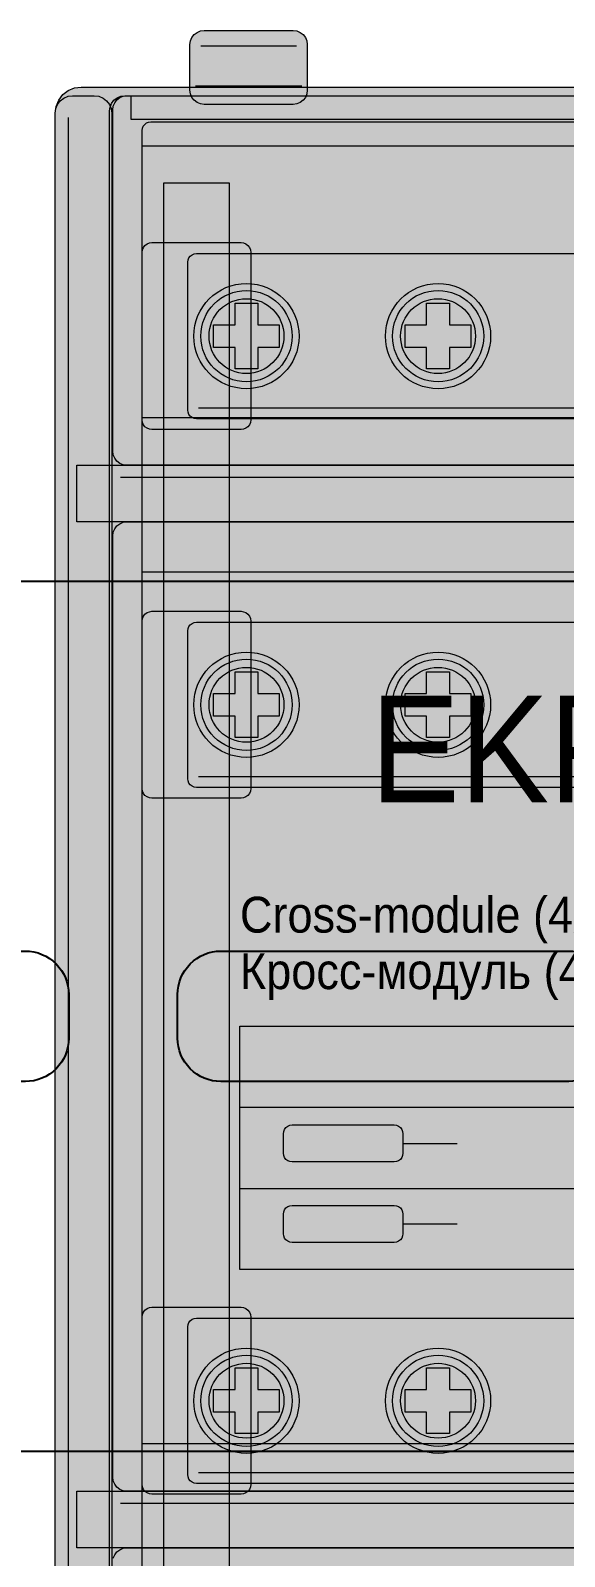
# Model space of a CAD drawing. Header units: millimetres. Extents: x 2517 to 4319, y 573 to 1664.
# Drawn here: x 2559 to 2583.6, y 631.2 to 701.4 of the extents above; entities that cross this region are included whole.
import ezdxf

# ---------------------------------------------------------------- set-up
doc = ezdxf.new("R2010")
doc.units = ezdxf.units.MM
for name, color, linetype, lineweight in [('EKF_DETAILS', 7, 'Continuous', 5), ('EKF_FILL', 7, 'Continuous', 5), ('EKF_LABELS', 7, 'Continuous', 5), ('EKF_OUTLINE', 7, 'Continuous', 13), ('EKF_TERMINALS', 7, 'Continuous', 5)]:
    doc.layers.add(name, color=color, linetype=linetype, lineweight=lineweight)
doc.styles.add('EKF_ARIAL', font='arial.ttf')

# ---------------------------------------------------------------- blocks, each defined once
blk = doc.blocks.new('*U7')
at = {"ltscale": 2}
blk.add_lwpolyline([(0, 20), (0, -20), (895.8, -20), (895.8, 20), (0, 20)], dxfattribs=at)
for points in [[(15.234, 3), (31.234, 3, -0.414214), (33.234, 1), (33.234, -1, -0.414214), (31.234, -3), (15.234, -3, -0.414214), (13.234, -1), (13.234, 1, -0.414214)], [(40.234, 3), (56.234, 3, -0.414214), (58.234, 1), (58.234, -1, -0.414214), (56.234, -3), (40.234, -3, -0.414214), (38.234, -1), (38.234, 1, -0.414214)]]:
    blk.add_lwpolyline(points, format="xyb", close=True, dxfattribs=at)
blk = doc.blocks.new('EKF_CM_4x7')
at = {"layer": 'EKF_FILL', "true_color": 0x74745f}
blk.add_hatch(color=47, dxfattribs=at).paths.add_polyline_path([(10.95, 90.7), (11.118, 90.678), (11.275, 90.613), (11.41, 90.51), (11.513, 90.375), (11.578, 90.218), (11.6, 90.05), (11.6, 87.95), (11.578, 87.782), (11.513, 87.625), (11.41, 87.49), (11.275, 87.387), (11.118, 87.322), (10.95, 87.3), (6.85, 87.3), (6.682, 87.322), (6.525, 87.387), (6.39, 87.49), (6.287, 87.625), (6.222, 87.782), (6.2, 87.95), (6.2, 90.05), (6.222, 90.218), (6.287, 90.375), (6.39, 90.51), (6.525, 90.613), (6.682, 90.678), (6.85, 90.7)])
at = {"layer": 'EKF_FILL', "true_color": 0xe3e8e5}
blk.add_hatch(color=254, dxfattribs=at).paths.add_polyline_path([(69.3, 88.1), (69.611, 88.059), (69.9, 87.939), (70.149, 87.749), (70.339, 87.5), (70.459, 87.211), (70.5, 86.9), (70.5, 1.2), (70.459, 0.889), (70.339, 0.6), (70.149, 0.351), (69.9, 0.161), (69.611, 0.041), (69.3, 0), (1.2, 0), (0.889, 0.041), (0.6, 0.161), (0.351, 0.351), (0.161, 0.6), (0.041, 0.889), (0, 1.2), (0, 86.9), (0.041, 87.211), (0.161, 87.5), (0.351, 87.749), (0.6, 87.939), (0.889, 88.059), (1.2, 88.1)])
at = {"layer": 'EKF_FILL', "true_color": 0xe4e9e6}
blk.add_hatch(color=254, dxfattribs=at).paths.add_polyline_path([(1.8, 87.7), (2.007, 87.673), (2.2, 87.593), (2.366, 87.466), (2.493, 87.3), (2.573, 87.107), (2.6, 86.9), (2.6, 0.8), (2.573, 0.593), (2.493, 0.4), (2.366, 0.234), (2.2, 0.107), (2.007, 0.027), (1.8, 0), (0.8, 0), (0.593, 0.027), (0.4, 0.107), (0.234, 0.234), (0.107, 0.4), (0.027, 0.593), (0, 0.8), (0, 86.9), (0.027, 87.107), (0.107, 87.3), (0.234, 87.466), (0.4, 87.593), (0.593, 87.673), (0.8, 87.7)])
at = {"layer": 'EKF_FILL', "true_color": 0x55564e}
blk.add_hatch(color=251, dxfattribs=at).paths.add_polyline_path([(67.3, 87.7), (67.481, 87.676), (67.65, 87.606), (67.795, 87.495), (67.906, 87.35), (67.976, 87.181), (68, 87), (68, 1.4), (67.976, 1.219), (67.906, 1.05), (67.795, 0.905), (67.65, 0.794), (67.481, 0.724), (67.3, 0.7), (3.2, 0.7), (3.019, 0.724), (2.85, 0.794), (2.705, 0.905), (2.594, 1.05), (2.524, 1.219), (2.5, 1.4), (2.5, 87), (2.524, 87.181), (2.594, 87.35), (2.705, 87.495), (2.85, 87.606), (3.019, 87.676), (3.2, 87.7)])
at = {"layer": 'EKF_FILL', "true_color": 0x797c6b}
blk.add_hatch(color=8, dxfattribs=at).paths.add_polyline_path([(3.5, 87.7), (67, 87.7), (67, 86.6), (3.5, 86.6)])
at = {"layer": 'EKF_FILL', "true_color": 0x8b8e81}
for points in [[(3.3, 86.9), (67.2, 86.9), (67.2, 85.7), (3.3, 85.7)], [(3.3, 67.3), (67.2, 67.3), (67.2, 66.1), (3.3, 66.1)]]:
    blk.add_hatch(color=252, dxfattribs=at).paths.add_polyline_path(points)
at = {"layer": 'EKF_FILL', "true_color": 0x66665a}
blk.add_hatch(color=251, dxfattribs=at).paths.add_polyline_path([(66.1, 86.5), (66.204, 86.486), (66.3, 86.446), (66.383, 86.383), (66.446, 86.3), (66.486, 86.204), (66.5, 86.1), (66.5, 2.3), (66.486, 2.196), (66.446, 2.1), (66.383, 2.017), (66.3, 1.954), (66.204, 1.914), (66.1, 1.9), (4.4, 1.9), (4.296, 1.914), (4.2, 1.954), (4.117, 2.017), (4.054, 2.1), (4.014, 2.196), (4, 2.3), (4, 86.1), (4.014, 86.204), (4.054, 86.3), (4.117, 86.383), (4.2, 86.446), (4.296, 86.486), (4.4, 86.5)])
at = {"layer": 'EKF_FILL', "true_color": 0x7d7d6d}
blk.add_hatch(color=8, dxfattribs=at).paths.add_polyline_path([(5, 83.7), (8, 83.7), (8, 5), (5, 5)])
at = {"layer": 'EKF_FILL', "true_color": 0x56594c}
for points in [[(8.55, 80.942), (8.666, 80.926), (8.775, 80.881), (8.868, 80.81), (8.94, 80.716), (8.985, 80.608), (9, 80.492), (9, 72.791), (8.985, 72.675), (8.94, 72.567), (8.868, 72.473), (8.775, 72.402), (8.666, 72.357), (8.55, 72.341), (4.45, 72.341), (4.334, 72.357), (4.225, 72.402), (4.132, 72.473), (4.06, 72.567), (4.015, 72.675), (4, 72.791), (4, 80.492), (4.015, 80.608), (4.06, 80.716), (4.132, 80.81), (4.225, 80.881), (4.334, 80.926), (4.45, 80.942)], [(8.55, 63.981), (8.666, 63.965), (8.775, 63.92), (8.868, 63.849), (8.94, 63.756), (8.985, 63.647), (9, 63.531), (9, 55.831), (8.985, 55.714), (8.94, 55.606), (8.868, 55.512), (8.775, 55.441), (8.666, 55.396), (8.55, 55.381), (4.45, 55.381), (4.334, 55.396), (4.225, 55.441), (4.132, 55.512), (4.06, 55.606), (4.015, 55.714), (4, 55.831), (4, 63.531), (4.015, 63.647), (4.06, 63.756), (4.132, 63.849), (4.225, 63.92), (4.334, 63.965), (4.45, 63.981)], [(8.55, 31.963), (8.666, 31.948), (8.775, 31.903), (8.868, 31.832), (8.94, 31.738), (8.985, 31.63), (9, 31.514), (9, 23.814), (8.985, 23.697), (8.94, 23.589), (8.868, 23.495), (8.775, 23.424), (8.666, 23.379), (8.55, 23.363), (4.45, 23.363), (4.334, 23.379), (4.225, 23.424), (4.132, 23.495), (4.06, 23.589), (4.015, 23.697), (4, 23.814), (4, 31.514), (4.015, 31.63), (4.06, 31.738), (4.132, 31.832), (4.225, 31.903), (4.334, 31.948), (4.45, 31.963)]]:
    blk.add_hatch(color=251, dxfattribs=at).paths.add_polyline_path(points)
at = {"layer": 'EKF_FILL', "true_color": 0x8b805d}
for points in [[(64, 80.442), (64.104, 80.428), (64.2, 80.388), (64.283, 80.324), (64.346, 80.242), (64.386, 80.145), (64.4, 80.041), (64.4, 73.242), (64.386, 73.138), (64.346, 73.041), (64.283, 72.959), (64.2, 72.895), (64.104, 72.855), (64, 72.841), (6.5, 72.841), (6.396, 72.855), (6.3, 72.895), (6.217, 72.959), (6.154, 73.041), (6.114, 73.138), (6.1, 73.242), (6.1, 80.041), (6.114, 80.145), (6.154, 80.242), (6.217, 80.324), (6.3, 80.388), (6.396, 80.428), (6.5, 80.442)], [(64, 63.481), (64.104, 63.467), (64.2, 63.427), (64.283, 63.363), (64.346, 63.281), (64.386, 63.184), (64.4, 63.081), (64.4, 56.281), (64.386, 56.177), (64.346, 56.081), (64.283, 55.998), (64.2, 55.934), (64.104, 55.894), (64, 55.881), (6.5, 55.881), (6.396, 55.894), (6.3, 55.934), (6.217, 55.998), (6.154, 56.081), (6.114, 56.177), (6.1, 56.281), (6.1, 63.081), (6.114, 63.184), (6.154, 63.281), (6.217, 63.363), (6.3, 63.427), (6.396, 63.467), (6.5, 63.481)], [(64, 31.463), (64.104, 31.45), (64.2, 31.41), (64.283, 31.346), (64.346, 31.264), (64.386, 31.167), (64.4, 31.064), (64.4, 24.264), (64.386, 24.16), (64.346, 24.064), (64.283, 23.981), (64.2, 23.917), (64.104, 23.877), (64, 23.863), (6.5, 23.863), (6.396, 23.877), (6.3, 23.917), (6.217, 23.981), (6.154, 24.064), (6.114, 24.16), (6.1, 24.264), (6.1, 31.064), (6.114, 31.167), (6.154, 31.264), (6.217, 31.346), (6.3, 31.41), (6.396, 31.45), (6.5, 31.463)]]:
    blk.add_hatch(color=45, dxfattribs=at).paths.add_polyline_path(points)
at = {"layer": 'EKF_FILL', "true_color": 0x625f4e}
for points in [[(11.22, 76.642), (11.199, 76.326), (11.138, 76.015), (11.036, 75.715), (10.896, 75.431), (10.72, 75.168), (10.511, 74.93), (10.273, 74.722), (10.01, 74.546), (9.726, 74.406), (9.426, 74.304), (9.116, 74.242), (8.8, 74.222), (8.484, 74.242), (8.174, 74.304), (7.874, 74.406), (7.59, 74.546), (7.327, 74.722), (7.089, 74.93), (6.88, 75.168), (6.704, 75.431), (6.564, 75.715), (6.462, 76.015), (6.401, 76.326), (6.38, 76.642), (6.401, 76.957), (6.462, 77.268), (6.564, 77.568), (6.704, 77.852), (6.88, 78.115), (7.089, 78.353), (7.327, 78.561), (7.59, 78.737), (7.874, 78.877), (8.174, 78.979), (8.484, 79.041), (8.8, 79.061), (9.116, 79.041), (9.426, 78.979), (9.726, 78.877), (10.01, 78.737), (10.273, 78.561), (10.511, 78.353), (10.72, 78.115), (10.896, 77.852), (11.036, 77.568), (11.138, 77.268), (11.199, 76.957)], [(20.037, 76.642), (20.016, 76.326), (19.954, 76.015), (19.852, 75.715), (19.712, 75.431), (19.537, 75.168), (19.328, 74.93), (19.09, 74.722), (18.827, 74.546), (18.543, 74.406), (18.243, 74.304), (17.933, 74.242), (17.617, 74.222), (17.301, 74.242), (16.99, 74.304), (16.691, 74.406), (16.407, 74.546), (16.143, 74.722), (15.905, 74.93), (15.697, 75.168), (15.521, 75.431), (15.381, 75.715), (15.279, 76.015), (15.217, 76.326), (15.197, 76.642), (15.217, 76.957), (15.279, 77.268), (15.381, 77.568), (15.521, 77.852), (15.697, 78.115), (15.905, 78.353), (16.143, 78.561), (16.407, 78.737), (16.691, 78.877), (16.99, 78.979), (17.301, 79.041), (17.617, 79.061), (17.933, 79.041), (18.243, 78.979), (18.543, 78.877), (18.827, 78.737), (19.09, 78.561), (19.328, 78.353), (19.537, 78.115), (19.712, 77.852), (19.852, 77.568), (19.954, 77.268), (20.016, 76.957)], [(11.22, 59.681), (11.199, 59.365), (11.138, 59.054), (11.036, 58.755), (10.896, 58.471), (10.72, 58.207), (10.511, 57.969), (10.273, 57.761), (10.01, 57.585), (9.726, 57.445), (9.426, 57.343), (9.116, 57.281), (8.8, 57.261), (8.484, 57.281), (8.174, 57.343), (7.874, 57.445), (7.59, 57.585), (7.327, 57.761), (7.089, 57.969), (6.88, 58.207), (6.704, 58.471), (6.564, 58.755), (6.462, 59.054), (6.401, 59.365), (6.38, 59.681), (6.401, 59.996), (6.462, 60.307), (6.564, 60.607), (6.704, 60.891), (6.88, 61.154), (7.089, 61.392), (7.327, 61.601), (7.59, 61.776), (7.874, 61.916), (8.174, 62.018), (8.484, 62.08), (8.8, 62.101), (9.116, 62.08), (9.426, 62.018), (9.726, 61.916), (10.01, 61.776), (10.273, 61.601), (10.511, 61.392), (10.72, 61.154), (10.896, 60.891), (11.036, 60.607), (11.138, 60.307), (11.199, 59.996)], [(20.037, 59.681), (20.016, 59.365), (19.954, 59.054), (19.852, 58.755), (19.712, 58.471), (19.537, 58.207), (19.328, 57.969), (19.09, 57.761), (18.827, 57.585), (18.543, 57.445), (18.243, 57.343), (17.933, 57.281), (17.617, 57.261), (17.301, 57.281), (16.99, 57.343), (16.691, 57.445), (16.407, 57.585), (16.143, 57.761), (15.905, 57.969), (15.697, 58.207), (15.521, 58.471), (15.381, 58.755), (15.279, 59.054), (15.217, 59.365), (15.197, 59.681), (15.217, 59.996), (15.279, 60.307), (15.381, 60.607), (15.521, 60.891), (15.697, 61.154), (15.905, 61.392), (16.143, 61.601), (16.407, 61.776), (16.691, 61.916), (16.99, 62.018), (17.301, 62.08), (17.617, 62.101), (17.933, 62.08), (18.243, 62.018), (18.543, 61.916), (18.827, 61.776), (19.09, 61.601), (19.328, 61.392), (19.537, 61.154), (19.712, 60.891), (19.852, 60.607), (19.954, 60.307), (20.016, 59.996)], [(11.22, 27.664), (11.199, 27.348), (11.138, 27.037), (11.036, 26.737), (10.896, 26.454), (10.72, 26.19), (10.511, 25.952), (10.273, 25.744), (10.01, 25.568), (9.726, 25.428), (9.426, 25.326), (9.116, 25.264), (8.8, 25.244), (8.484, 25.264), (8.174, 25.326), (7.874, 25.428), (7.59, 25.568), (7.327, 25.744), (7.089, 25.952), (6.88, 26.19), (6.704, 26.454), (6.564, 26.737), (6.462, 27.037), (6.401, 27.348), (6.38, 27.664), (6.401, 27.979), (6.462, 28.29), (6.564, 28.59), (6.704, 28.874), (6.88, 29.137), (7.089, 29.375), (7.327, 29.583), (7.59, 29.759), (7.874, 29.899), (8.174, 30.001), (8.484, 30.063), (8.8, 30.084), (9.116, 30.063), (9.426, 30.001), (9.726, 29.899), (10.01, 29.759), (10.273, 29.583), (10.511, 29.375), (10.72, 29.137), (10.896, 28.874), (11.036, 28.59), (11.138, 28.29), (11.199, 27.979)], [(20.037, 27.664), (20.016, 27.348), (19.954, 27.037), (19.852, 26.737), (19.712, 26.454), (19.537, 26.19), (19.328, 25.952), (19.09, 25.744), (18.827, 25.568), (18.543, 25.428), (18.243, 25.326), (17.933, 25.264), (17.617, 25.244), (17.301, 25.264), (16.99, 25.326), (16.691, 25.428), (16.407, 25.568), (16.143, 25.744), (15.905, 25.952), (15.697, 26.19), (15.521, 26.454), (15.381, 26.737), (15.279, 27.037), (15.217, 27.348), (15.197, 27.664), (15.217, 27.979), (15.279, 28.29), (15.381, 28.59), (15.521, 28.874), (15.697, 29.137), (15.905, 29.375), (16.143, 29.583), (16.407, 29.759), (16.691, 29.899), (16.99, 30.001), (17.301, 30.063), (17.617, 30.084), (17.933, 30.063), (18.243, 30.001), (18.543, 29.899), (18.827, 29.759), (19.09, 29.583), (19.328, 29.375), (19.537, 29.137), (19.712, 28.874), (19.852, 28.59), (19.954, 28.29), (20.016, 27.979)]]:
    blk.add_hatch(color=251, dxfattribs=at).paths.add_polyline_path(points)
at = {"layer": 'EKF_FILL', "true_color": 0x909087}
for points in [[(10.9, 76.642), (10.882, 76.367), (10.828, 76.098), (10.74, 75.838), (10.619, 75.591), (10.466, 75.363), (10.285, 75.157), (10.078, 74.975), (9.85, 74.823), (9.604, 74.701), (9.344, 74.613), (9.074, 74.559), (8.8, 74.541), (8.526, 74.559), (8.256, 74.613), (7.996, 74.701), (7.75, 74.823), (7.522, 74.975), (7.315, 75.157), (7.134, 75.363), (6.981, 75.591), (6.86, 75.838), (6.772, 76.098), (6.718, 76.367), (6.7, 76.642), (6.718, 76.916), (6.772, 77.185), (6.86, 77.445), (6.981, 77.692), (7.134, 77.92), (7.315, 78.126), (7.522, 78.308), (7.75, 78.46), (7.996, 78.582), (8.256, 78.67), (8.526, 78.724), (8.8, 78.742), (9.074, 78.724), (9.344, 78.67), (9.604, 78.582), (9.85, 78.46), (10.078, 78.308), (10.285, 78.126), (10.466, 77.92), (10.619, 77.692), (10.74, 77.445), (10.828, 77.185), (10.882, 76.916)], [(19.717, 76.642), (19.699, 76.367), (19.645, 76.098), (19.557, 75.838), (19.435, 75.591), (19.283, 75.363), (19.102, 75.157), (18.895, 74.975), (18.667, 74.823), (18.42, 74.701), (18.16, 74.613), (17.891, 74.559), (17.617, 74.541), (17.343, 74.559), (17.073, 74.613), (16.813, 74.701), (16.567, 74.823), (16.338, 74.975), (16.132, 75.157), (15.951, 75.363), (15.798, 75.591), (15.677, 75.838), (15.588, 76.098), (15.535, 76.367), (15.517, 76.642), (15.535, 76.916), (15.588, 77.185), (15.677, 77.445), (15.798, 77.692), (15.951, 77.92), (16.132, 78.126), (16.338, 78.308), (16.567, 78.46), (16.813, 78.582), (17.073, 78.67), (17.343, 78.724), (17.617, 78.742), (17.891, 78.724), (18.16, 78.67), (18.42, 78.582), (18.667, 78.46), (18.895, 78.308), (19.102, 78.126), (19.283, 77.92), (19.435, 77.692), (19.557, 77.445), (19.645, 77.185), (19.699, 76.916)], [(10.9, 59.681), (10.882, 59.406), (10.828, 59.137), (10.74, 58.877), (10.619, 58.631), (10.466, 58.402), (10.285, 58.196), (10.078, 58.015), (9.85, 57.862), (9.604, 57.74), (9.344, 57.652), (9.074, 57.599), (8.8, 57.581), (8.526, 57.599), (8.256, 57.652), (7.996, 57.74), (7.75, 57.862), (7.522, 58.015), (7.315, 58.196), (7.134, 58.402), (6.981, 58.631), (6.86, 58.877), (6.772, 59.137), (6.718, 59.406), (6.7, 59.681), (6.718, 59.955), (6.772, 60.224), (6.86, 60.484), (6.981, 60.731), (7.134, 60.959), (7.315, 61.166), (7.522, 61.347), (7.75, 61.499), (7.996, 61.621), (8.256, 61.709), (8.526, 61.763), (8.8, 61.781), (9.074, 61.763), (9.344, 61.709), (9.604, 61.621), (9.85, 61.499), (10.078, 61.347), (10.285, 61.166), (10.466, 60.959), (10.619, 60.731), (10.74, 60.484), (10.828, 60.224), (10.882, 59.955)], [(19.717, 59.681), (19.699, 59.406), (19.645, 59.137), (19.557, 58.877), (19.435, 58.631), (19.283, 58.402), (19.102, 58.196), (18.895, 58.015), (18.667, 57.862), (18.42, 57.74), (18.16, 57.652), (17.891, 57.599), (17.617, 57.581), (17.343, 57.599), (17.073, 57.652), (16.813, 57.74), (16.567, 57.862), (16.338, 58.015), (16.132, 58.196), (15.951, 58.402), (15.798, 58.631), (15.677, 58.877), (15.588, 59.137), (15.535, 59.406), (15.517, 59.681), (15.535, 59.955), (15.588, 60.224), (15.677, 60.484), (15.798, 60.731), (15.951, 60.959), (16.132, 61.166), (16.338, 61.347), (16.567, 61.499), (16.813, 61.621), (17.073, 61.709), (17.343, 61.763), (17.617, 61.781), (17.891, 61.763), (18.16, 61.709), (18.42, 61.621), (18.667, 61.499), (18.895, 61.347), (19.102, 61.166), (19.283, 60.959), (19.435, 60.731), (19.557, 60.484), (19.645, 60.224), (19.699, 59.955)], [(10.9, 27.664), (10.882, 27.389), (10.828, 27.12), (10.74, 26.86), (10.619, 26.613), (10.466, 26.385), (10.285, 26.179), (10.078, 25.997), (9.85, 25.845), (9.604, 25.723), (9.344, 25.635), (9.074, 25.581), (8.8, 25.564), (8.526, 25.581), (8.256, 25.635), (7.996, 25.723), (7.75, 25.845), (7.522, 25.997), (7.315, 26.179), (7.134, 26.385), (6.981, 26.613), (6.86, 26.86), (6.772, 27.12), (6.718, 27.389), (6.7, 27.664), (6.718, 27.938), (6.772, 28.207), (6.86, 28.467), (6.981, 28.713), (7.134, 28.942), (7.315, 29.148), (7.522, 29.33), (7.75, 29.482), (7.996, 29.604), (8.256, 29.692), (8.526, 29.746), (8.8, 29.764), (9.074, 29.746), (9.344, 29.692), (9.604, 29.604), (9.85, 29.482), (10.078, 29.33), (10.285, 29.148), (10.466, 28.942), (10.619, 28.713), (10.74, 28.467), (10.828, 28.207), (10.882, 27.938)], [(19.717, 27.664), (19.699, 27.389), (19.645, 27.12), (19.557, 26.86), (19.435, 26.613), (19.283, 26.385), (19.102, 26.179), (18.895, 25.997), (18.667, 25.845), (18.42, 25.723), (18.16, 25.635), (17.891, 25.581), (17.617, 25.564), (17.343, 25.581), (17.073, 25.635), (16.813, 25.723), (16.567, 25.845), (16.338, 25.997), (16.132, 26.179), (15.951, 26.385), (15.798, 26.613), (15.677, 26.86), (15.588, 27.12), (15.535, 27.389), (15.517, 27.664), (15.535, 27.938), (15.588, 28.207), (15.677, 28.467), (15.798, 28.713), (15.951, 28.942), (16.132, 29.148), (16.338, 29.33), (16.567, 29.482), (16.813, 29.604), (17.073, 29.692), (17.343, 29.746), (17.617, 29.764), (17.891, 29.746), (18.16, 29.692), (18.42, 29.604), (18.667, 29.482), (18.895, 29.33), (19.102, 29.148), (19.283, 28.942), (19.435, 28.713), (19.557, 28.467), (19.645, 28.207), (19.699, 27.938)]]:
    blk.add_hatch(color=252, dxfattribs=at).paths.add_polyline_path(points)
at = {"layer": 'EKF_FILL', "true_color": 0x797d75}
for points in [[(10.522, 76.642), (10.507, 76.417), (10.463, 76.196), (10.391, 75.983), (10.291, 75.781), (10.166, 75.593), (10.018, 75.424), (9.848, 75.275), (9.661, 75.15), (9.459, 75.051), (9.246, 74.978), (9.025, 74.934), (8.8, 74.919), (8.575, 74.934), (8.354, 74.978), (8.141, 75.051), (7.939, 75.15), (7.752, 75.275), (7.582, 75.424), (7.434, 75.593), (7.309, 75.781), (7.209, 75.983), (7.137, 76.196), (7.093, 76.417), (7.078, 76.642), (7.093, 76.866), (7.137, 77.087), (7.209, 77.3), (7.309, 77.502), (7.434, 77.69), (7.582, 77.859), (7.752, 78.008), (7.939, 78.133), (8.141, 78.232), (8.354, 78.305), (8.575, 78.349), (8.8, 78.364), (9.025, 78.349), (9.246, 78.305), (9.459, 78.232), (9.661, 78.133), (9.848, 78.008), (10.018, 77.859), (10.166, 77.69), (10.291, 77.502), (10.391, 77.3), (10.463, 77.087), (10.507, 76.866)], [(19.339, 76.642), (19.324, 76.417), (19.28, 76.196), (19.208, 75.983), (19.108, 75.781), (18.983, 75.593), (18.834, 75.424), (18.665, 75.275), (18.478, 75.15), (18.276, 75.051), (18.062, 74.978), (17.841, 74.934), (17.617, 74.919), (17.392, 74.934), (17.171, 74.978), (16.958, 75.051), (16.756, 75.15), (16.568, 75.275), (16.399, 75.424), (16.251, 75.593), (16.125, 75.781), (16.026, 75.983), (15.953, 76.196), (15.909, 76.417), (15.895, 76.642), (15.909, 76.866), (15.953, 77.087), (16.026, 77.3), (16.125, 77.502), (16.251, 77.69), (16.399, 77.859), (16.568, 78.008), (16.756, 78.133), (16.958, 78.232), (17.171, 78.305), (17.392, 78.349), (17.617, 78.364), (17.841, 78.349), (18.062, 78.305), (18.276, 78.232), (18.478, 78.133), (18.665, 78.008), (18.834, 77.859), (18.983, 77.69), (19.108, 77.502), (19.208, 77.3), (19.28, 77.087), (19.324, 76.866)], [(10.522, 59.681), (10.507, 59.456), (10.463, 59.235), (10.391, 59.022), (10.291, 58.82), (10.166, 58.632), (10.018, 58.463), (9.848, 58.314), (9.661, 58.189), (9.459, 58.09), (9.246, 58.017), (9.025, 57.973), (8.8, 57.959), (8.575, 57.973), (8.354, 58.017), (8.141, 58.09), (7.939, 58.189), (7.752, 58.314), (7.582, 58.463), (7.434, 58.632), (7.309, 58.82), (7.209, 59.022), (7.137, 59.235), (7.093, 59.456), (7.078, 59.681), (7.093, 59.905), (7.137, 60.126), (7.209, 60.34), (7.309, 60.542), (7.434, 60.729), (7.582, 60.898), (7.752, 61.047), (7.939, 61.172), (8.141, 61.272), (8.354, 61.344), (8.575, 61.388), (8.8, 61.403), (9.025, 61.388), (9.246, 61.344), (9.459, 61.272), (9.661, 61.172), (9.848, 61.047), (10.018, 60.898), (10.166, 60.729), (10.291, 60.542), (10.391, 60.34), (10.463, 60.126), (10.507, 59.905)], [(19.339, 59.681), (19.324, 59.456), (19.28, 59.235), (19.208, 59.022), (19.108, 58.82), (18.983, 58.632), (18.834, 58.463), (18.665, 58.314), (18.478, 58.189), (18.276, 58.09), (18.062, 58.017), (17.841, 57.973), (17.617, 57.959), (17.392, 57.973), (17.171, 58.017), (16.958, 58.09), (16.756, 58.189), (16.568, 58.314), (16.399, 58.463), (16.251, 58.632), (16.125, 58.82), (16.026, 59.022), (15.953, 59.235), (15.909, 59.456), (15.895, 59.681), (15.909, 59.905), (15.953, 60.126), (16.026, 60.34), (16.125, 60.542), (16.251, 60.729), (16.399, 60.898), (16.568, 61.047), (16.756, 61.172), (16.958, 61.272), (17.171, 61.344), (17.392, 61.388), (17.617, 61.403), (17.841, 61.388), (18.062, 61.344), (18.276, 61.272), (18.478, 61.172), (18.665, 61.047), (18.834, 60.898), (18.983, 60.729), (19.108, 60.542), (19.208, 60.34), (19.28, 60.126), (19.324, 59.905)], [(10.522, 27.664), (10.507, 27.439), (10.463, 27.218), (10.391, 27.005), (10.291, 26.803), (10.166, 26.615), (10.018, 26.446), (9.848, 26.297), (9.661, 26.172), (9.459, 26.073), (9.246, 26), (9.025, 25.956), (8.8, 25.942), (8.575, 25.956), (8.354, 26), (8.141, 26.073), (7.939, 26.172), (7.752, 26.297), (7.582, 26.446), (7.434, 26.615), (7.309, 26.803), (7.209, 27.005), (7.137, 27.218), (7.093, 27.439), (7.078, 27.664), (7.093, 27.888), (7.137, 28.109), (7.209, 28.322), (7.309, 28.524), (7.434, 28.712), (7.582, 28.881), (7.752, 29.03), (7.939, 29.155), (8.141, 29.254), (8.354, 29.327), (8.575, 29.371), (8.8, 29.386), (9.025, 29.371), (9.246, 29.327), (9.459, 29.254), (9.661, 29.155), (9.848, 29.03), (10.018, 28.881), (10.166, 28.712), (10.291, 28.524), (10.391, 28.322), (10.463, 28.109), (10.507, 27.888)], [(19.339, 27.664), (19.324, 27.439), (19.28, 27.218), (19.208, 27.005), (19.108, 26.803), (18.983, 26.615), (18.834, 26.446), (18.665, 26.297), (18.478, 26.172), (18.276, 26.073), (18.062, 26), (17.841, 25.956), (17.617, 25.942), (17.392, 25.956), (17.171, 26), (16.958, 26.073), (16.756, 26.172), (16.568, 26.297), (16.399, 26.446), (16.251, 26.615), (16.125, 26.803), (16.026, 27.005), (15.953, 27.218), (15.909, 27.439), (15.895, 27.664), (15.909, 27.888), (15.953, 28.109), (16.026, 28.322), (16.125, 28.524), (16.251, 28.712), (16.399, 28.881), (16.568, 29.03), (16.756, 29.155), (16.958, 29.254), (17.171, 29.327), (17.392, 29.371), (17.617, 29.386), (17.841, 29.371), (18.062, 29.327), (18.276, 29.254), (18.478, 29.155), (18.665, 29.03), (18.834, 28.881), (18.983, 28.712), (19.108, 28.524), (19.208, 28.322), (19.28, 28.109), (19.324, 27.888)]]:
    blk.add_hatch(color=8, dxfattribs=at).paths.add_polyline_path(points)
at = {"layer": 'EKF_FILL', "true_color": 0x40473f}
for points in [[(8.275, 78.154), (9.325, 78.154), (9.325, 77.166), (10.312, 77.166), (10.312, 76.117), (9.325, 76.117), (9.325, 75.13), (8.275, 75.13), (8.275, 76.117), (7.288, 76.117), (7.288, 77.166), (8.275, 77.166)], [(17.092, 78.154), (18.142, 78.154), (18.142, 77.166), (19.129, 77.166), (19.129, 76.117), (18.142, 76.117), (18.142, 75.13), (17.092, 75.13), (17.092, 76.117), (16.105, 76.117), (16.105, 77.166), (17.092, 77.166)], [(8.275, 61.193), (9.325, 61.193), (9.325, 60.206), (10.312, 60.206), (10.312, 59.156), (9.325, 59.156), (9.325, 58.169), (8.275, 58.169), (8.275, 59.156), (7.288, 59.156), (7.288, 60.206), (8.275, 60.206)], [(17.092, 61.193), (18.142, 61.193), (18.142, 60.206), (19.129, 60.206), (19.129, 59.156), (18.142, 59.156), (18.142, 58.169), (17.092, 58.169), (17.092, 59.156), (16.105, 59.156), (16.105, 60.206), (17.092, 60.206)], [(8.275, 29.176), (9.325, 29.176), (9.325, 28.189), (10.312, 28.189), (10.312, 27.139), (9.325, 27.139), (9.325, 26.152), (8.275, 26.152), (8.275, 27.139), (7.288, 27.139), (7.288, 28.189), (8.275, 28.189)], [(17.092, 29.176), (18.142, 29.176), (18.142, 28.189), (19.129, 28.189), (19.129, 27.139), (18.142, 27.139), (18.142, 26.152), (17.092, 26.152), (17.092, 27.139), (16.105, 27.139), (16.105, 28.189), (17.092, 28.189)]]:
    blk.add_hatch(color=69, dxfattribs=at).paths.add_polyline_path(points)
at = {"layer": 'EKF_FILL', "true_color": 0x383e35}
for points in [[(3.1, 72.7), (67.4, 72.7), (67.4, 71.2), (3.1, 71.2)], [(3.1, 25.5), (67.4, 25.5), (67.4, 24), (3.1, 24)]]:
    blk.add_hatch(color=250, dxfattribs=at).paths.add_polyline_path(points)
at = {"layer": 'EKF_FILL', "true_color": 0x343930}
for points in [[(1, 70.7), (69.5, 70.7), (69.5, 68.1), (1, 68.1)], [(1, 23.5), (69.5, 23.5), (69.5, 20.9), (1, 20.9)]]:
    blk.add_hatch(color=250, dxfattribs=at).paths.add_polyline_path(points)
at = {"layer": 'EKF_FILL', "true_color": 0x454a40}
blk.add_hatch(color=69, dxfattribs=at).paths.add_polyline_path([(7.7, 61.2), (62.8, 61.2), (62.8, 31.7), (7.7, 31.7)])
at = {"layer": 'EKF_FILL', "true_color": 0xbe3939}
blk.add_hatch(color=15, dxfattribs=at).paths.add_polyline_path([(8.5, 60.2), (13.3, 60.2), (13.3, 54.7), (8.5, 54.7)])
at = {"layer": 'EKF_FILL', "true_color": 0xf8f8ee}
for points in [[(9.2, 55.4), (9.6, 59.5), (10.5, 59.5)], [(9.2, 55.4), (11.1, 59.5), (12, 59.5)], [(9.2, 55.4), (12.6, 58.6), (12.6, 57.7)], [(9.2, 55.4), (12.6, 56.9), (12.6, 56.1)]]:
    blk.add_hatch(color=7, dxfattribs=at).paths.add_polyline_path(points)
at = {"layer": 'EKF_DETAILS', "color": 253, "lineweight": 5, "true_color": 0xbeb69b}
blk.add_line((6.7, 90), (11.1, 90), dxfattribs=at)
at = {"layer": 'EKF_DETAILS', "color": 250, "lineweight": 5, "true_color": 0x292f27}
blk.add_line((6.45, 88.15), (11.35, 88.15), dxfattribs=at)
at = {"layer": 'EKF_DETAILS', "color": 7, "lineweight": 5, "true_color": 0xffffff}
blk.add_line((0.6, 86.7), (0.6, 1), dxfattribs=at)
at = {"layer": 'EKF_DETAILS', "color": 253, "lineweight": 5, "true_color": 0xacafa4}
for p, q in [((4, 85.4), (66.5, 85.4)), ((4, 65.8), (66.5, 65.8))]:
    blk.add_line(p, q, dxfattribs=at)
at = {"layer": 'EKF_DETAILS', "color": 252, "lineweight": 5, "true_color": 0x9a9d8e}
for p, q in [((4, 72.9), (66.5, 72.9)), ((4, 25.7), (66.5, 25.7))]:
    blk.add_line(p, q, dxfattribs=at)
at = {"layer": 'EKF_DETAILS', "color": 252, "lineweight": 5, "true_color": 0x8b9083}
for p, q in [((3, 70.15), (67.5, 70.15)), ((3, 22.95), (67.5, 22.95))]:
    blk.add_line(p, q, dxfattribs=at)
at = {"layer": 'EKF_DETAILS', "color": 254, "lineweight": 5, "true_color": 0xe7eae0}
for p, q in [((8.5, 41.167), (62, 41.167)), ((16, 39.5), (18.5, 39.5)), ((8.5, 37.433), (62, 37.433)), ((16, 35.8), (18.5, 35.8))]:
    blk.add_line(p, q, dxfattribs=at)
at = {"layer": 'EKF_DETAILS', "color": 250, "lineweight": 5, "true_color": 0x31372c}
blk.add_lwpolyline([(10.95, 90.7), (11.118, 90.678), (11.275, 90.613), (11.41, 90.51), (11.513, 90.375), (11.578, 90.218), (11.6, 90.05), (11.6, 87.95), (11.578, 87.782), (11.513, 87.625), (11.41, 87.49), (11.275, 87.387), (11.118, 87.322), (10.95, 87.3), (6.85, 87.3), (6.682, 87.322), (6.525, 87.387), (6.39, 87.49), (6.287, 87.625), (6.222, 87.782), (6.2, 87.95), (6.2, 90.05), (6.222, 90.218), (6.287, 90.375), (6.39, 90.51), (6.525, 90.613), (6.682, 90.678), (6.85, 90.7)], close=True, dxfattribs=at)
at = {"layer": 'EKF_DETAILS', "color": 251, "lineweight": 5, "true_color": 0x485046}
blk.add_lwpolyline([(0, 0.8), (0, 86.9), (0.027, 87.107), (0.107, 87.3), (0.234, 87.466), (0.4, 87.593), (0.593, 87.673), (0.8, 87.7), (1.8, 87.7), (2.007, 87.673), (2.2, 87.593), (2.366, 87.466), (2.493, 87.3), (2.573, 87.107), (2.6, 86.9), (2.6, 0.8)], dxfattribs=at)
at = {"layer": 'EKF_DETAILS', "color": 250, "lineweight": 5, "true_color": 0x282d29}
blk.add_lwpolyline([(2.5, 1.4), (2.5, 87), (2.524, 87.181), (2.594, 87.35), (2.705, 87.495), (2.85, 87.606), (3.019, 87.676), (3.2, 87.7), (67.3, 87.7), (67.481, 87.676), (67.65, 87.606), (67.795, 87.495), (67.906, 87.35), (67.976, 87.181), (68, 87), (68, 1.4)], dxfattribs=at)
at = {"layer": 'EKF_DETAILS', "color": 250, "lineweight": 5, "true_color": 0x30372f}
for points in [[(67.2, 70.7), (3.3, 70.7), (3.132, 70.722), (2.975, 70.787), (2.84, 70.89), (2.737, 71.025), (2.672, 71.182), (2.65, 71.35), (2.65, 87.05), (2.672, 87.218), (2.737, 87.375), (2.84, 87.51), (2.975, 87.613), (3.132, 87.678), (3.3, 87.7), (67.2, 87.7)], [(67.2, 23.5), (3.3, 23.5), (3.132, 23.522), (2.975, 23.587), (2.84, 23.69), (2.737, 23.825), (2.672, 23.982), (2.65, 24.15), (2.65, 67.45), (2.672, 67.618), (2.737, 67.775), (2.84, 67.91), (2.975, 68.013), (3.132, 68.078), (3.3, 68.1), (67.2, 68.1)], [(2.672, 20.418), (2.737, 20.575), (2.84, 20.71), (2.975, 20.813), (3.132, 20.878), (3.3, 20.9), (67.2, 20.9), (67.368, 20.878), (67.525, 20.813), (67.66, 20.71), (67.763, 20.575), (67.828, 20.418)]]:
    blk.add_lwpolyline(points, dxfattribs=at)
at = {"layer": 'EKF_DETAILS', "color": 250, "lineweight": 5, "true_color": 0x373e31}
blk.add_lwpolyline([(3.5, 87.7), (67, 87.7), (67, 86.6), (3.5, 86.6)], close=True, dxfattribs=at)
at = {"layer": 'EKF_DETAILS', "color": 252, "lineweight": 5, "true_color": 0x8e9188}
blk.add_lwpolyline([(4, 2.3), (4, 86.1), (4.014, 86.204), (4.054, 86.3), (4.117, 86.383), (4.2, 86.446), (4.296, 86.486), (4.4, 86.5), (66.1, 86.5), (66.204, 86.486), (66.3, 86.446), (66.383, 86.383), (66.446, 86.3), (66.486, 86.204), (66.5, 86.1), (66.5, 2.3)], dxfattribs=at)
at = {"layer": 'EKF_DETAILS', "color": 59, "lineweight": 5, "true_color": 0x484d42}
blk.add_lwpolyline([(5, 83.7), (8, 83.7), (8, 5), (5, 5)], close=True, dxfattribs=at)
at = {"layer": 'EKF_DETAILS', "color": 69, "lineweight": 5, "true_color": 0x40463b}
for points in [[(8.55, 80.942), (8.666, 80.926), (8.775, 80.881), (8.868, 80.81), (8.94, 80.716), (8.985, 80.608), (9, 80.492), (9, 72.791), (8.985, 72.675), (8.94, 72.567), (8.868, 72.473), (8.775, 72.402), (8.666, 72.357), (8.55, 72.341), (4.45, 72.341), (4.334, 72.357), (4.225, 72.402), (4.132, 72.473), (4.06, 72.567), (4.015, 72.675), (4, 72.791), (4, 80.492), (4.015, 80.608), (4.06, 80.716), (4.132, 80.81), (4.225, 80.881), (4.334, 80.926), (4.45, 80.942)], [(8.55, 63.981), (8.666, 63.965), (8.775, 63.92), (8.868, 63.849), (8.94, 63.756), (8.985, 63.647), (9, 63.531), (9, 55.831), (8.985, 55.714), (8.94, 55.606), (8.868, 55.512), (8.775, 55.441), (8.666, 55.396), (8.55, 55.381), (4.45, 55.381), (4.334, 55.396), (4.225, 55.441), (4.132, 55.512), (4.06, 55.606), (4.015, 55.714), (4, 55.831), (4, 63.531), (4.015, 63.647), (4.06, 63.756), (4.132, 63.849), (4.225, 63.92), (4.334, 63.965), (4.45, 63.981)], [(8.55, 31.963), (8.666, 31.948), (8.775, 31.903), (8.868, 31.832), (8.94, 31.738), (8.985, 31.63), (9, 31.514), (9, 23.814), (8.985, 23.697), (8.94, 23.589), (8.868, 23.495), (8.775, 23.424), (8.666, 23.379), (8.55, 23.363), (4.45, 23.363), (4.334, 23.379), (4.225, 23.424), (4.132, 23.495), (4.06, 23.589), (4.015, 23.697), (4, 23.814), (4, 31.514), (4.015, 31.63), (4.06, 31.738), (4.132, 31.832), (4.225, 31.903), (4.334, 31.948), (4.45, 31.963)]]:
    blk.add_lwpolyline(points, close=True, dxfattribs=at)
at = {"layer": 'EKF_DETAILS', "color": 250, "lineweight": 5, "true_color": 0x292f28}
for points in [[(1, 70.7), (69.5, 70.7), (69.5, 68.1), (1, 68.1)], [(1, 23.5), (69.5, 23.5), (69.5, 20.9), (1, 20.9)]]:
    blk.add_lwpolyline(points, close=True, dxfattribs=at)
at = {"layer": 'EKF_DETAILS', "color": 254, "lineweight": 5, "true_color": 0xe7eae0}
for points in [[(8.5, 44.9), (62, 44.9), (62, 33.7), (8.5, 33.7)], [(15.6, 40.35), (15.704, 40.336), (15.8, 40.296), (15.883, 40.233), (15.946, 40.15), (15.986, 40.054), (16, 39.95), (16, 39.05), (15.986, 38.946), (15.946, 38.85), (15.883, 38.767), (15.8, 38.704), (15.704, 38.664), (15.6, 38.65), (10.9, 38.65), (10.796, 38.664), (10.7, 38.704), (10.617, 38.767), (10.554, 38.85), (10.514, 38.946), (10.5, 39.05), (10.5, 39.95), (10.514, 40.054), (10.554, 40.15), (10.617, 40.233), (10.7, 40.296), (10.796, 40.336), (10.9, 40.35)], [(15.6, 36.65), (15.704, 36.636), (15.8, 36.596), (15.883, 36.533), (15.946, 36.45), (15.986, 36.354), (16, 36.25), (16, 35.35), (15.986, 35.246), (15.946, 35.15), (15.883, 35.067), (15.8, 35.004), (15.704, 34.964), (15.6, 34.95), (10.9, 34.95), (10.796, 34.964), (10.7, 35.004), (10.617, 35.067), (10.554, 35.15), (10.514, 35.246), (10.5, 35.35), (10.5, 36.25), (10.514, 36.354), (10.554, 36.45), (10.617, 36.533), (10.7, 36.596), (10.796, 36.636), (10.9, 36.65)]]:
    blk.add_lwpolyline(points, close=True, dxfattribs=at)
at = {"layer": 'EKF_OUTLINE', "color": 250, "lineweight": 13, "true_color": 0x303733}
blk.add_lwpolyline([(0, 1.2), (0, 86.9), (0.041, 87.211), (0.161, 87.5), (0.351, 87.749), (0.6, 87.939), (0.889, 88.059), (1.2, 88.1), (69.3, 88.1), (69.611, 88.059), (69.9, 87.939), (70.149, 87.749), (70.339, 87.5), (70.459, 87.211), (70.5, 86.9), (70.5, 1.2)], dxfattribs=at)
at = {"layer": 'EKF_TERMINALS', "color": 33, "lineweight": 5, "true_color": 0xb1a078}
for p, q in [((6.6, 73.341), (63.9, 73.341)), ((6.6, 56.381), (63.9, 56.381)), ((6.6, 24.363), (63.9, 24.363))]:
    blk.add_line(p, q, dxfattribs=at)
at = {"layer": 'EKF_TERMINALS', "color": 59, "lineweight": 5, "true_color": 0x4b4e3f}
for points in [[(64, 72.841), (6.5, 72.841), (6.396, 72.855), (6.3, 72.895), (6.217, 72.959), (6.154, 73.041), (6.114, 73.138), (6.1, 73.242), (6.1, 80.041), (6.114, 80.145), (6.154, 80.242), (6.217, 80.324), (6.3, 80.388), (6.396, 80.428), (6.5, 80.442), (64, 80.442)], [(64, 55.881), (6.5, 55.881), (6.396, 55.894), (6.3, 55.934), (6.217, 55.998), (6.154, 56.081), (6.114, 56.177), (6.1, 56.281), (6.1, 63.081), (6.114, 63.184), (6.154, 63.281), (6.217, 63.363), (6.3, 63.427), (6.396, 63.467), (6.5, 63.481), (64, 63.481)], [(64, 23.863), (6.5, 23.863), (6.396, 23.877), (6.3, 23.917), (6.217, 23.981), (6.154, 24.064), (6.114, 24.16), (6.1, 24.264), (6.1, 31.064), (6.114, 31.167), (6.154, 31.264), (6.217, 31.346), (6.3, 31.41), (6.396, 31.45), (6.5, 31.463), (64, 31.463)]]:
    blk.add_lwpolyline(points, dxfattribs=at)
at = {"layer": 'EKF_TERMINALS', "color": 250, "lineweight": 5, "true_color": 0x333a33}
for points in [[(8.275, 78.154), (9.325, 78.154), (9.325, 77.166), (10.312, 77.166), (10.312, 76.117), (9.325, 76.117), (9.325, 75.13), (8.275, 75.13), (8.275, 76.117), (7.288, 76.117), (7.288, 77.166), (8.275, 77.166)], [(17.092, 78.154), (18.142, 78.154), (18.142, 77.166), (19.129, 77.166), (19.129, 76.117), (18.142, 76.117), (18.142, 75.13), (17.092, 75.13), (17.092, 76.117), (16.105, 76.117), (16.105, 77.166), (17.092, 77.166)], [(8.275, 61.193), (9.325, 61.193), (9.325, 60.206), (10.312, 60.206), (10.312, 59.156), (9.325, 59.156), (9.325, 58.169), (8.275, 58.169), (8.275, 59.156), (7.288, 59.156), (7.288, 60.206), (8.275, 60.206)], [(17.092, 61.193), (18.142, 61.193), (18.142, 60.206), (19.129, 60.206), (19.129, 59.156), (18.142, 59.156), (18.142, 58.169), (17.092, 58.169), (17.092, 59.156), (16.105, 59.156), (16.105, 60.206), (17.092, 60.206)], [(8.275, 29.176), (9.325, 29.176), (9.325, 28.189), (10.312, 28.189), (10.312, 27.139), (9.325, 27.139), (9.325, 26.152), (8.275, 26.152), (8.275, 27.139), (7.288, 27.139), (7.288, 28.189), (8.275, 28.189)], [(17.092, 29.176), (18.142, 29.176), (18.142, 28.189), (19.129, 28.189), (19.129, 27.139), (18.142, 27.139), (18.142, 26.152), (17.092, 26.152), (17.092, 27.139), (16.105, 27.139), (16.105, 28.189), (17.092, 28.189)]]:
    blk.add_lwpolyline(points, close=True, dxfattribs=at)
at = {"layer": 'EKF_TERMINALS', "color": 250, "lineweight": 5, "true_color": 0x383a35}
for centre, radius in [((8.8, 76.642), 2.42), ((8.8, 76.642), 2.1), ((17.617, 76.642), 2.42), ((17.617, 76.642), 2.1), ((8.8, 76.642), 1.722), ((17.617, 76.642), 1.722), ((8.8, 59.681), 2.42), ((8.8, 59.681), 2.1), ((17.617, 59.681), 2.42), ((17.617, 59.681), 2.1), ((8.8, 59.681), 1.722), ((17.617, 59.681), 1.722), ((8.8, 27.664), 2.42), ((8.8, 27.664), 2.1), ((17.617, 27.664), 2.42), ((17.617, 27.664), 2.1), ((8.8, 27.664), 1.722), ((17.617, 27.664), 1.722)]:
    blk.add_circle(centre, radius, dxfattribs=at)
at = {"layer": 'EKF_LABELS', "color": 7, "true_color": 0xf5f5ef, "style": 'EKF_ARIAL', "width": 0.9}
for s, height, p in [('EKF', 4.9, (14.5, 55.2)), ('Cross-module (4x7)', 1.65, (8.5, 49.2)), ('Кросс-модуль (4x7)', 1.65, (8.5, 46.6))]:
    blk.add_text(s, height=height, dxfattribs=at).set_placement(p)
blk = doc.blocks.new('*U40')
blk.add_blockref('EKF_CM_4x7', (0, 0))

msp = doc.modelspace()

# ---------------------------------------------------------------- block references
msp.add_blockref('*U40', (2560.15, 610.74))
at = {"color": 1}
msp.add_blockref('*U7', (2527.543, 656.09), dxfattribs=at)

doc.saveas('drawing.dxf')
